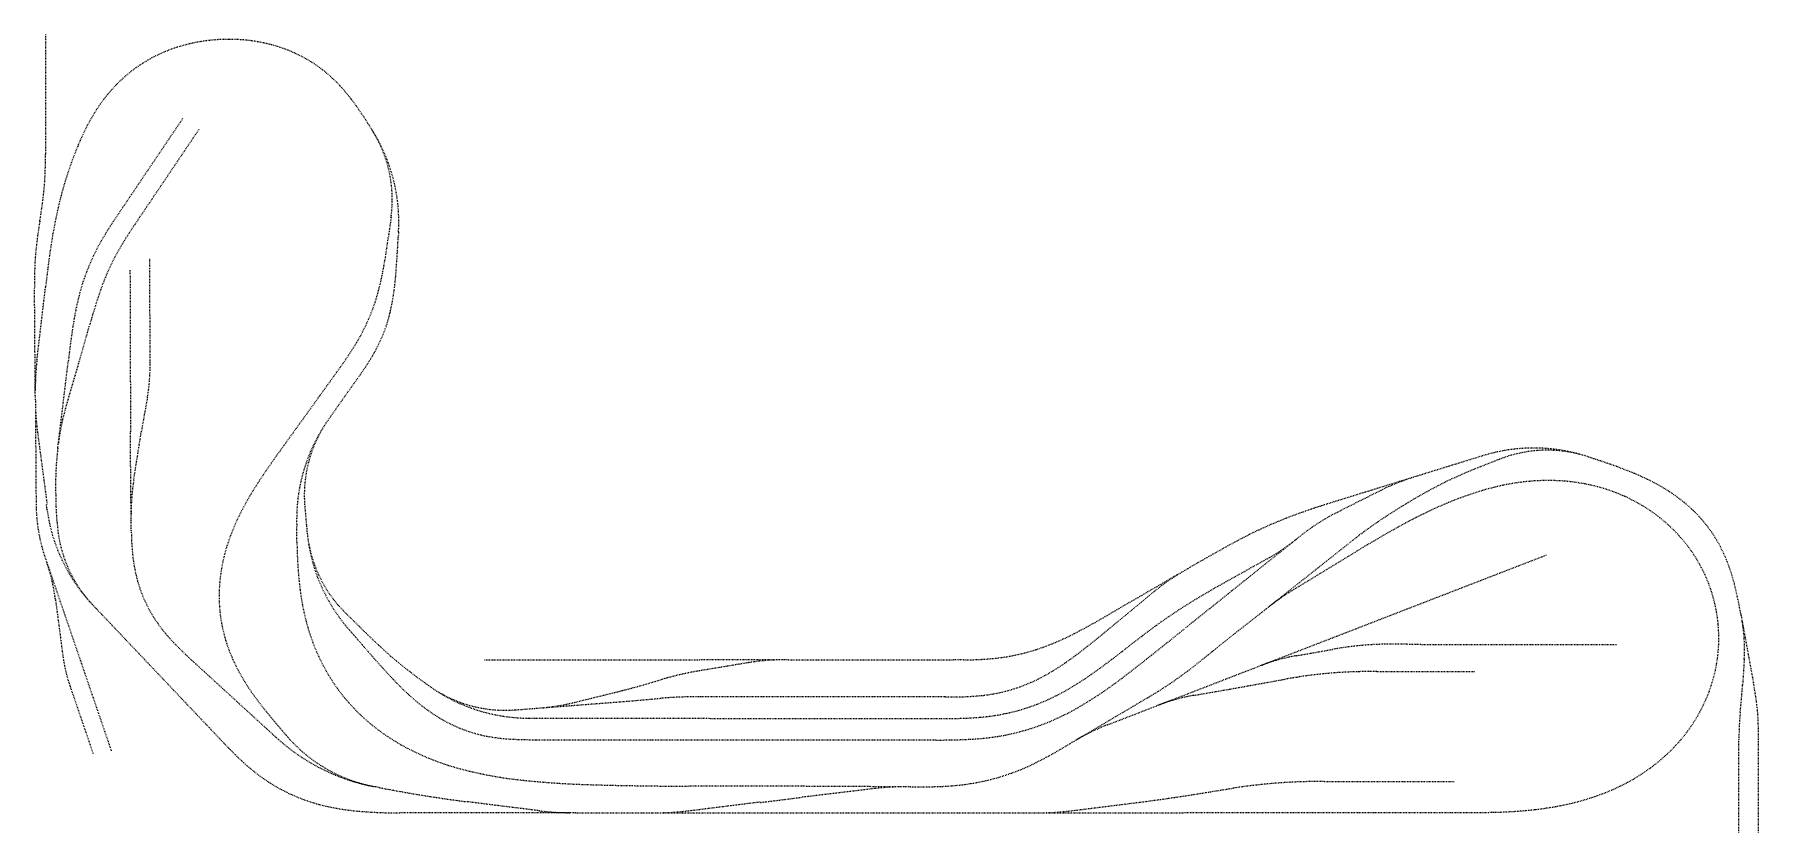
# Model space of a CAD drawing. Extents: x 4 to 225, y 1 to 103.
import ezdxf

# ---------------------------------------------------------------- set-up
doc = ezdxf.new("R2010")
doc.units = 0
doc.linetypes.add('DASHED', pattern=[0.15, 0.1, -0.05])
doc.layers.add('XTRKCAD3', color=7, linetype='CONTINUOUS')

msp = doc.modelspace()

# ---------------------------------------------------------------- linework, layer by layer
at = {"layer": 'XTRKCAD17', "linetype": 'DASHED'}
for p, q in [((14.474993, 78.924616), (15.175043, 79.97166)), ((6.085673, 72.830406), (5.802878, 70.496829)), ((10.123818, 61.006386), (11.422941, 65.597022)), ((42.99599, 59.57275), (40.83028, 56.567154)), ((40.83028, 56.567154), (36.367776, 50.374044)), ((16.779135, 39.392001), (16.761654, 40.707728)), ((37.96934, 37.898407), (37.938393, 39.945935)), ((12.286413, 29.41432), (28.117308, 12.723382)), ((170, 25.5), (179.994178, 29.369304)), ((44.992855, 26.302619), (46.32841, 24.767014)), ((181.737913, 24.806639), (183.348358, 24.795982)), ((34.838687, 13.346127), (25.054145, 22.29755)), ((156.865683, 20.420189), (160.595881, 21.864357)), ((157.37171, 19.113151), (164.357718, 20.365269)), ((135.674644, 11.423839), (137.063437, 12.24208)), ((154.872517, 5.973947), (157.753223, 6.432998)), ((59.762795, 3.28125), (51.142554, 3.258036)), ((97.249, 3.28125), (132.359389, 3.28125))]:
    msp.add_line(p, q, dxfattribs=at)
for centre, radius, start, end in [((29.254263, 80.173641), 22.076359, 90.011064, 107.220177), ((29.329316, 81.103769), 21.14638, 75.207667, 90.214907), ((29.996991, 83.592203), 18.569954, 58.150579, 75.239164), ((28.250583, 83.400847), 18.696682, 107.210086, 127.526396), ((29.753641, 83.492858), 18.783387, 40.786265, 57.679943), ((29.038169, 82.615982), 19.799419, 127.950431, 145.079131), ((26.750606, 80.807134), 22.811674, 37.491326, 40.966606), ((33.891793, 79.332171), 25.659059, 145.270925, 155.18185), ((6.703443, 66.063701), 47.694124, 31.895425, 36.886546), ((55.833112, 69.579464), 49.680818, 157.301989, 168.143116), ((44.053379, 74.388583), 36.957854, 154.837991, 157.133266), ((-42.254673, 87.043418), 48.053718, 355.448365, 360.544403), ((-57.269708, 89.501997), 63.229046, 350.434099, 354.307187), ((88.591149, 63.038852), 83.084464, 168.370453, 173.231929), ((63.223647, 69.202515), 58.96227, 170.440508, 174.593866), ((48.542754, 56.035922), 41.042717, 146.104509, 151.37733), ((54.627262, 52.639402), 45.495313, 145.246318, 151.252782), ((36.627197, 62.771109), 27.357661, 151.804752, 162.353011), ((-25.969138, 86.725744), 76.265741, 349.098916, 352.655121), ((51.276494, 71.281561), 46.881891, 175.747878, 180.971282), ((42.884497, 59.71453), 31.801938, 152.253612, 160.846614), ((44.735107, 60.505593), 35.772077, 162.831952, 170.890105), ((19.266621, 78.008656), 30.197732, 340.150169, 349.108542), ((87.245161, 44.438888), 78.718966, 160.937317, 164.408279), ((115.550649, 49.135882), 107.494536, 170.88255, 173.570023), ((22.934905, 76.965305), 26.394443, 329.313055, 339.576588), ((1.181676, 90.536455), 52.030643, 323.47987, 328.686389), ((47.091717, 45.158476), 40, 173.128621, 183.128621), ((211.497672, -9.363197), 61.06383, 111.221459, 116.113599), ((214.372975, -13.50395), 66.051843, 116.772205, 121.295209), ((198.020093, 18.262612), 27.531367, 85.650483, 102.231139), ((198.169691, 21.467769), 24.324277, 79.179226, 85.42927), ((198.452205, 22.840904), 22.922527, 65.954549, 79.228472), ((26.223113, 42.917057), 21.625, 180.407792, 198.89103), ((223.554335, -29.52418), 84.511743, 120.972376, 124.059006), ((199.075485, 24.269416), 21.364019, 51.677801, 65.920034), ((211.400294, -10.658733), 62.077609, 124.517148, 128.718993), ((199.720971, 25.108766), 20.305269, 36.653308, 51.63813), ((49.323319, 39.681569), 32.545473, 180.509786, 187.454572), ((94.01651, 38.504609), 56.050449, 180.619682, 186.895912), ((35.358875, 37.953874), 18.475168, 187.760527, 204.074469), ((200.232377, 25.508199), 19.656543, 21.129788, 36.609135), ((72.352234, 36.218964), 34.270074, 187.451044, 190.874871), ((200.4882, 25.624352), 19.376055, 5.378693, 21.082107), ((35.621919, 38.346307), 18.877082, 204.836315, 220.802999), ((66.543542, 34.976343), 28.331532, 190.623272, 203.039472), ((111.772284, 92.677346), 92.901865, 224.907542, 228.288838), ((200.401621, 25.633236), 19.461427, 349.694232, 365.32876), ((40.460434, 42.340968), 25.150379, 220.488671, 223.483254), ((61.607219, 63.108698), 54.787563, 224.023465, 228.150343), ((168.368728, 129.46449), 160.796147, 220.626046, 222.397966), ((177.767406, -15.702751), 40.551148, 91.216081, 100.31543), ((177.989973, -172.477894), 197.320131, 88.911646, 90.314526), ((63.104765, 33.625451), 24.638568, 203.278246, 222.317567), ((89.285767, 69.149542), 60.386776, 229.362528, 234.564217), ((199.922033, 25.738418), 19.952103, 334.3934, 349.643444), ((92.479704, 60.649801), 58.354631, 222.743521, 224.370661), ((183.998849, -94.517203), 116.549373, 98.539007, 99.701895), ((175.077321, -37.343677), 58.685869, 91.286916, 98.213547), ((176.078992, -65.156536), 86.515031, 89.96953, 91.536437), ((73.205348, 41.462356), 31.159899, 223.934371, 233.079587), ((64.057643, 34.699059), 26.06639, 222.652417, 240.649125), ((67.420069, 34.039102), 21.750613, 233.516803, 237.879464), ((65.920799, 31.634117), 18.916592, 237.852334, 257.930373), ((199.034606, 26.184107), 20.945001, 319.815988, 334.343125), ((69.876711, 51.440408), 56.946078, 222.834988, 227.171515), ((67.389489, 40.855229), 33.065641, 240.845513, 255.033016), ((66.507248, 35.379369), 22.702647, 258.459481, 266.815329), ((68.235644, 66.314432), 53.685956, 266.807699, 270.348892), ((112.262167, 50.594766), 45.634478, 294.798703, 300.866777), ((197.756217, 27.288955), 22.634564, 306.324597, 319.767376), ((48.176415, 28.275764), 25.205878, 227.551947, 237.349216), ((72.115373, 58.723839), 51.548597, 255.087737, 264.188372), ((119.688519, 35.286555), 28.624835, 278.835852, 294.156574), ((196.127748, 29.538455), 25.411575, 294.304628, 306.278384), ((46.848433, 26.753025), 23.209197, 238.081399, 259.357803), ((78.472621, 117.785706), 110.951153, 264.01069, 268.237762), ((87.895657, 423.767184), 417.077693, 268.236521, 269.361718), ((117.265268, 85.730603), 79.143641, 269.410459, 272.182688), ((118.969309, 41.073422), 34.453961, 272.179369, 278.53949), ((169.024303, -67.95213), 75.234197, 89.73292, 98.616105), ((113.938543, 250.693717), 248.119642, 277.47528, 279.495884), ((193.580848, 35.60516), 31.989345, 279.72692, 293.989727), ((49.090453, 38.322181), 34.993468, 259.248233, 266.300416), ((51.277114, 72.050242), 68.792337, 266.295586, 269.887928), ((187.34325, 173.866784), 170.563873, 269.464401, 271.249054), ((189.744391, 63.829061), 60.499954, 271.247231, 276.274372), ((191.598914, 45.436988), 42.015701, 276.501629, 280.125566)]:
    msp.add_arc(centre, radius, start, end, dxfattribs=at)
at = {"layer": 'XTRKCAD3', "linetype": 'DASHED'}
for p, q in [((5.796875, 102.875), (5.796875, 87.5)), ((15.175043, 79.97166), (23.413833, 92.190082)), ((17.247844, 78.573986), (25.486634, 90.792408)), ((47.196416, 91.263871), (47.546118, 90.716433)), ((50.013899, 79.484884), (49.670813, 76.975816)), ((50.968122, 77.600063), (50.930431, 76.951557)), ((19.191225, 60.876374), (19.14952, 74.267786)), ((16.718759, 52.031447), (16.654214, 72.756709)), ((4.495377, 57.274584), (4.401339, 70.486854)), ((4.715082, 61.260825), (5.802878, 70.496829)), ((7.456747, 50.589047), (8.732311, 61.174071)), ((8.359582, 54.986325), (10.123818, 61.006386)), ((46.478576, 59.947761), (45.796623, 58.969405)), ((42.334707, 54.068881), (45.796623, 58.969405)), ((4.5, 56.625), (4.495377, 57.274584)), ((4.5, 56.625), (4.504623, 55.975416)), ((4.504623, 55.975416), (4.598661, 42.763146)), ((42.334707, 54.068881), (41.959897, 53.538318)), ((4.781047, 51.992706), (6.000199, 42.773121)), ((16.755796, 41.357302), (16.659652, 52.018472)), ((17.085694, 45.834168), (18.061169, 52.031111)), ((7.379028, 49.944113), (7.456747, 50.589047)), ((189.068107, 48.776717), (181.426809, 46.408051)), ((189.68858, 48.969052), (189.068106, 48.776717)), ((203.858308, 48.589287), (203.242906, 48.797279)), ((181.426809, 46.408051), (180.806336, 46.215715)), ((191.747407, 48.495423), (189.39417, 47.559791)), ((180.806336, 46.215715), (170.622775, 43.058994)), ((176.642845, 44.537471), (171.037758, 41.720263)), ((5.995698, 42.116773), (5.909912, 42.760684)), ((7.289549, 40.446731), (7.151336, 42.975372)), ((38.971878, 42.433843), (39.197775, 39.911522)), ((16.761654, 40.707728), (16.755796, 41.357302)), ((37.930937, 40.595492), (37.938394, 39.945934)), ((39.197775, 39.911522), (39.255721, 39.264512)), ((165.822403, 38.288889), (157.5, 31.625)), ((162.214306, 29.570852), (172.570667, 37.775652)), ((166.329478, 38.694912), (165.822403, 38.288889)), ((5.762921, 35.915546), (5.973242, 35.300936)), ((5.973242, 35.300936), (9.010811, 26.424386)), ((162.098821, 35.781679), (156.623965, 32.719063)), ((165.491562, 31.850762), (173.44102, 36.677064)), ((179.994178, 29.369304), (197.887949, 36.296981)), ((151.328416, 34.16035), (142.104835, 28.812888)), ((151.890399, 34.486165), (151.328416, 34.16035)), ((147.643822, 31.596188), (142.807812, 27.600356)), ((157.5, 31.625), (151.564776, 26.872567)), ((7.058411, 30.684934), (7.684732, 25.970599)), ((12.286413, 29.41432), (11.83938, 29.885639)), ((44.169376, 28.867704), (45.974825, 27.091898)), ((158.014731, 26.279414), (161.703853, 29.164006)), ((161.705134, 29.167462), (162.214306, 29.570852)), ((44.566558, 26.792772), (44.992856, 26.302619)), ((222.706694, 28.530352), (222.823738, 27.891383)), ((222.823738, 27.891383), (224.28361, 19.921618)), ((9.010811, 26.424385), (14.23538, 11.156869)), ((156.647831, 25.195232), (158.014731, 26.279414)), ((161.250917, 22.112742), (170, 25.5)), ((183.348358, 24.795982), (206.780953, 24.795982)), ((61.963579, 22.853863), (89.500139, 22.847458)), ((95.687948, 22.475763), (89.499813, 21.445884)), ((100.161743, 22.844978), (89.500139, 22.847458)), ((100.811343, 22.844827), (100.161743, 22.844978)), ((100.811343, 22.844827), (121.940762, 22.839913)), ((123.278038, 22.845114), (121.940762, 22.839913)), ((160.645133, 21.878209), (161.250917, 22.112742)), ((165.820244, 23.380146), (170.506027, 24.192963)), ((223.114308, 22.945256), (222.904974, 19.669085)), ((54.274109, 19.948459), (54.800035, 19.567169)), ((148.116599, 17.032931), (156.865682, 20.420189)), ((176.125, 21.358482), (188.676923, 21.358482)), ((9.009351, 19.275412), (11.884998, 10.872041)), ((73.471531, 17.401653), (79.561676, 18.906245)), ((79.669567, 17.50883), (84.609503, 17.935148)), ((120.875075, 18.096053), (89.562546, 18.120659)), ((137.622422, 12.573012), (146.796797, 18.004461)), ((152.685926, 18.300335), (157.371709, 19.113152)), ((65.867024, 16.443169), (68.391926, 16.638111)), ((68.391926, 16.638111), (69.039598, 16.688116)), ((69.039598, 16.688116), (79.669567, 17.50883)), ((141.660699, 14.533491), (147.510815, 16.798398)), ((147.510815, 16.798398), (148.116599, 17.032931)), ((35.317986, 12.907637), (34.838686, 13.346127)), ((36.590152, 13.197565), (35.644963, 14.314184)), ((67.692469, 15.379758), (68.342069, 15.379247)), ((68.342069, 15.379247), (83.312347, 15.367483)), ((83.312347, 15.367483), (120.187766, 15.338506)), ((68.562553, 12.629471), (83.375486, 12.617831)), ((83.375486, 12.617831), (119.624874, 12.589345)), ((137.063437, 12.24208), (137.622422, 12.573012)), ((222.4375, 0.747886), (222.4375, 12.625)), ((224.9375, 0.747886), (224.9375, 12.625)), ((48.481498, 6.503036), (47.84345, 6.625001)), ((102.588917, 6.662232), (88.084037, 6.669192)), ((115.801349, 6.594482), (102.588917, 6.662232)), ((169.375, 7.28125), (186, 7.28125)), ((68.990823, 3.529321), (59.762795, 4.682824)), ((88.011631, 3.529321), (97.239659, 4.682824)), ((97.249, 4.59245), (102.55378, 5.26079)), ((111.815552, 6.366846), (102.58173, 5.260676)), ((116.45094, 6.591151), (115.801349, 6.594482)), ((136.99049, 3.529321), (146.218518, 4.682824)), ((72.9754, 3.28125), (59.762795, 3.28125)), ((73.625, 3.28125), (72.9754, 3.28125)), ((73.625, 3.28125), (83.377454, 3.28125)), ((83.377454, 3.28125), (84.027054, 3.28125)), ((84.027054, 3.28125), (97.239659, 3.28125)), ((132.356313, 3.28125), (133.005913, 3.28125)), ((133.005913, 3.28125), (146.218518, 3.28125)), ((146.218518, 3.28125), (175.866313, 3.331713)), ((175.866313, 3.331713), (185.748849, 3.310364))]:
    msp.add_line(p, q, dxfattribs=at)
for centre, radius, start, end in [((33.498899, 81.743114), 16.668677, 352.213771, 392.570311), ((29.011284, 78.876197), 21.993891, 356.673704, 392.570845), ((-132.651785, 86.425921), 183.826531, 355.559608, 357.045684), ((17.57262, 74.599317), 33.137788, 347.593415, 355.837024), ((30.469312, 71.943699), 19.972497, 333.408139, 347.085012), ((24.483754, 75.35613), 26.854981, 324.987016, 332.614167), ((36.619259, 57.503223), 32.124696, 173.282777, 180.407792), ((-6.430763, 60.623037), 25.62324, 350.579576, 360.566493), ((36.628506, 56.204056), 32.124696, 180.407792, 187.532807), ((309.531971, 2.225567), 295.695487, 169.437465, 170.303146), ((34.473744, 47.333324), 27.212458, 163.666281, 173.128621), ((59.923378, 40.847983), 21.993891, 144.760633, 180.657774), ((55.574106, 43.920724), 16.668677, 144.761167, 185.117707), ((146.385269, -29.930408), 136.208126, 143.873382, 145.992835), ((196.200601, 27.96132), 21.993891, 71.325361, 107.222502), ((197.905848, 33.006123), 16.668677, 71.325895, 111.682435), ((179.409809, -26.57199), 79.037628, 67.967153, 71.981303), ((195.92375, 15.165044), 34.155472, 64.287345, 67.381294), ((43.967148, 41.602699), 27.212458, 171.05435, 180.51669), ((70.953801, 20.958858), 45.215689, 145.989024, 152.364916), ((188.863487, 20.223405), 27.212458, 107.222502, 116.684842), ((203.571683, -1.619286), 48.198681, 106.746686, 115.968451), ((199.417398, 11.348274), 34.584926, 102.066705, 106.346416), ((200.605638, 24.577284), 23.644329, 51.194877, 64.613795), ((27.796964, 45.021251), 21.993891, 187.588554, 223.485695), ((55.809761, 28.922688), 28.105371, 152.427957, 162.692483), ((187.841291, -18.271149), 63.659194, 108.006795, 114.979616), ((206.874896, -74.223549), 122.75753, 107.176418, 108.382422), ((203.564484, 28.454244), 18.769262, 45.189, 50.816919), ((23.933382, 41.356467), 16.668677, 183.128621, 223.485161), ((182.994583, 17.931086), 26.625, 116.684842, 128.684842), ((241.316497, -73.260352), 129.202616, 118.251904, 121.691226), ((210.356227, -16.555307), 64.598984, 115.577675, 117.869756), ((203.629575, 28.650417), 18.584444, 22.151019, 44.905121), ((61.161952, 41.226209), 21.993891, 185.117173, 221.014314), ((55.857949, 40.751393), 16.668677, 185.117707, 225.474247), ((240.325555, -115.120343), 173.789769, 118.032986, 120.588114), ((190.580715, -22.799065), 68.922773, 115.454341, 117.601122), ((148.813633, 59.530819), 27.212458, 299.222502, 308.684842), ((-16.76494, 27.519893), 24.032676, 7.56769, 18.89103), ((49.833188, 30.829835), 21.832072, 162.804712, 176.018603), ((197.793317, 26.39443), 24.840812, 13.392349, 21.894818), ((164.977168, 10.618272), 27.212458, 120.103437, 129.565777), ((47.680561, 31.036732), 19.670357, 176.184445, 190.850417), ((193.05653, -35.491131), 77.299713, 120.022223, 125.765174), ((221.982711, -84.279191), 134.016256, 119.18904, 120.29361), ((182.163187, 4.390736), 32.124696, 121.262918, 128.387933), ((162.010089, 17.865584), 61.626416, 9.965499, 13.400604), ((93.568694, 110.922416), 95.38203, 297.371493, 300.587953), ((48.495883, 31.271162), 20.515376, 191.064789, 205.126644), ((47.080643, 141.343427), 148.664647, 307.710814, 310.08426), ((250.133495, -111.188201), 172.093698, 126.454726, 128.174992), ((-148.603006, 396.770087), 476.366322, 307.97552, 309.058951), ((202.87991, 24.238147), 20.27566, 356.344015, 370.380152), ((113.245238, 38.432454), 106.293548, 186.732842, 188.577141), ((122.026093, 55.941902), 33.473385, 288.242399, 297.382279), ((-219.324502, 488.199452), 596.429462, 308.574745, 309.077561), ((28.509575, 26.169369), 20.682973, 189.994558, 199.470141), ((53.973043, 33.971023), 26.620921, 205.38204, 216.2188), ((100.155414, -4.367479), 27.212458, 89.986674, 99.449014), ((123.223389, 63.522317), 40.677239, 270.076976, 275.725358), ((124.429795, 49.472733), 26.578152, 276.1591, 287.686641), ((119.235474, 47.148857), 29.990755, 296.967204, 305.789513), ((108.762133, 62.220949), 48.342753, 305.411872, 307.237467), ((80.663966, 104.361551), 102.098967, 305.276377, 308.175384), ((169.927722, -0.29892), 24.032676, 99.840861, 111.164201), ((53.531398, 120.871064), 105.234973, 284.320983, 287.115435), ((96.107105, -18.728421), 40.714016, 99.339577, 106.561479), ((123.274584, 39.463448), 21.309661, 280.102249, 296.658698), ((117.80002, 51.884665), 37.811255, 297.431795, 305.260517), ((114.033327, 58.374877), 47.98351, 298.645298, 306.710844), ((87.529187, 95.116761), 93.284412, 306.271024, 307.654872), ((120.307606, 63.343555), 52.510101, 300.295444, 307.908839), ((185.477011, 12.36138), 39.536177, 5.705556, 11.024183), ((84.982616, 57.097288), 65.303889, 216.512595, 220.930166), ((64.583895, 33.062386), 16.668677, 234.058369, 274.414909), ((67.709752, 37.373641), 21.993891, 234.057835, 269.954976), ((89.314002, -41.457975), 59.579153, 89.760981, 94.528914), ((121.486203, 62.279677), 44.18785, 269.207561, 275.197522), ((123.240753, 40.14475), 21.986503, 275.869499, 279.877621), ((123.028425, 42.035595), 26.661129, 286.107446, 297.210162), ((156.793404, -5.378731), 24.032676, 99.840861, 111.164201), ((114.568961, 27.258978), 108.601557, 354.129383, 355.992473), ((66.944825, 43.819828), 27.212458, 274.414909, 283.877249), ((122.295282, 50.052338), 34.688691, 272.919034, 275.051817), ((123.025886, 42.701928), 27.302618, 274.882856, 285.724611), ((122.719404, 42.736629), 30.095599, 281.258077, 298.405069), ((259.097688, 12.692368), 36.66025, 174.586583, 180.105288), ((183.379469, 13.098442), 41.560727, 359.347297, 364.406881), ((120.789719, 89.102091), 73.766041, 269.532444, 272.54233), ((151.485539, -10.843475), 27.212458, 111.164201, 120.626541), ((52.670004, 31.874626), 25.706793, 227.546052, 259.178259), ((51.514708, 25.830813), 19.553551, 220.247044, 259.178259), ((120.163563, 89.752041), 77.164576, 269.600013, 272.946799), ((122.407109, 46.23466), 33.589401, 272.940985, 280.61562), ((89.783896, 437.723163), 431.057323, 269.131415, 269.774056), ((82.324235, 180.383635), 177.143426, 258.986102, 262.682789), ((115.636623, -25.529792), 32.124696, 89.706204, 96.831219), ((72.9754, 35.405946), 32.124696, 262.874985, 270), ((84.027054, 35.405946), 32.124696, 270, 277.125015), ((133.005913, 35.405946), 32.124696, 270, 277.125015)]:
    msp.add_arc(centre, radius, start, end, dxfattribs=at)

doc.saveas('drawing.dxf')
